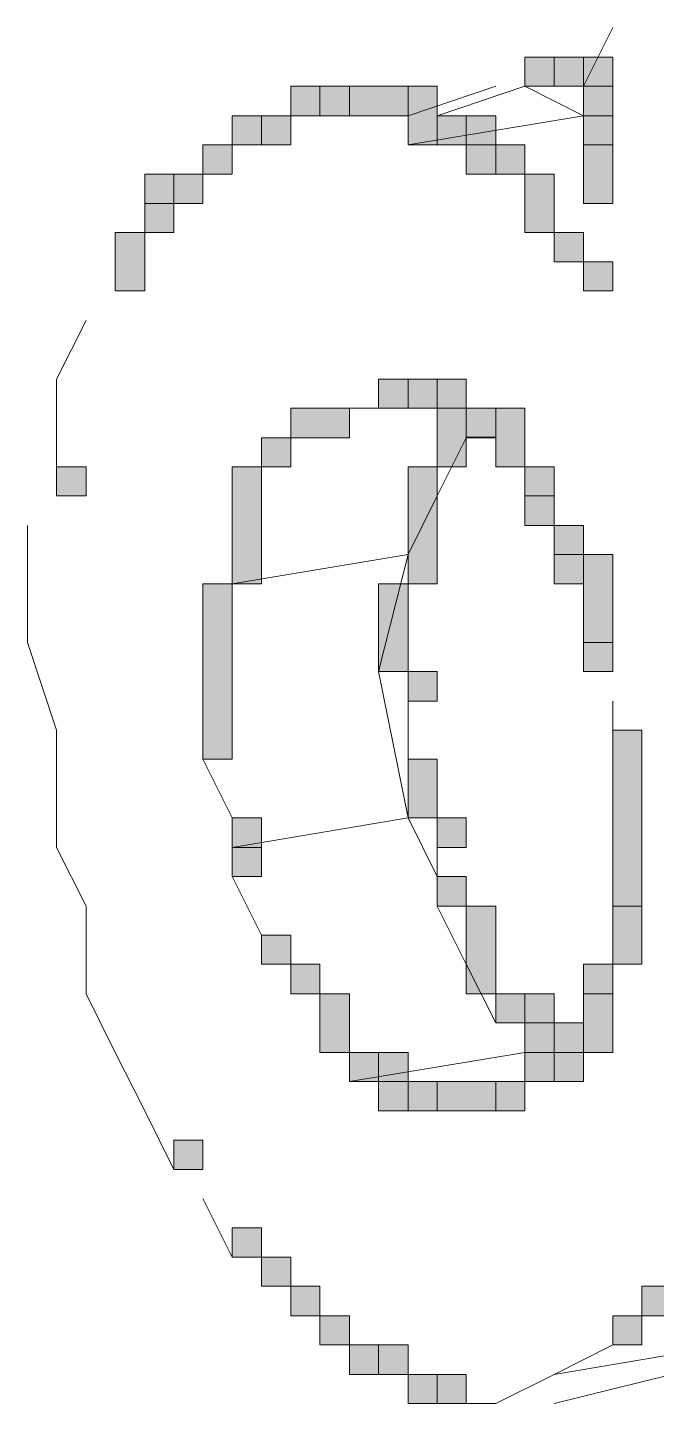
# Model space of a CAD drawing. Header units: inches. Extents: x 11 to 682, y 148 to 1119.
# Drawn here: x 604.2 to 605.49, y 368.58 to 371.4 of the extents above; entities that cross this region are included whole.
import ezdxf

# ---------------------------------------------------------------- set-up
doc = ezdxf.new("R2010")
doc.units = ezdxf.units.IN
doc.header["$MEASUREMENT"] = 0
doc.layers.add('图层 1', color=7, linetype='Continuous')

msp = doc.modelspace()

# ---------------------------------------------------------------- hatches: boundary and pattern name
at = {"layer": '图层 1', "true_color": 0xffffff}
h = msp.add_hatch(color=7, dxfattribs=at)
h.dxf.hatch_style = 2
h.paths.add_polyline_path([(605.2197, 371.2803), (605.3398, 371.2803), (605.3398, 371.3398), (605.2197, 371.3398)])
h = msp.add_hatch(color=7, dxfattribs=at)
h.dxf.hatch_style = 2
h.paths.add_polyline_path([(605.2197, 371.2803), (605.2803, 371.2803), (605.2803, 371.3398), (605.2197, 371.3398)])
h = msp.add_hatch(color=7, dxfattribs=at)
h.dxf.hatch_style = 2
h.paths.add_polyline_path([(605.2197, 371.2803), (605.2803, 371.2803), (605.2803, 371.3398), (605.2197, 371.3398)])
h = msp.add_hatch(color=7, dxfattribs=at)
h.dxf.hatch_style = 2
h.paths.add_polyline_path([(605.3398, 371.1602), (605.4004, 371.1602), (605.4004, 371.3398), (605.3398, 371.3398)])
h = msp.add_hatch(color=7, dxfattribs=at)
h.dxf.hatch_style = 2
h.paths.add_polyline_path([(604.7402, 371.2197), (604.8604, 371.2197), (604.8604, 371.2803), (604.7402, 371.2803)])
h = msp.add_hatch(color=7, dxfattribs=at)
h.dxf.hatch_style = 2
h.paths.add_polyline_path([(604.7998, 371.2197), (604.8604, 371.2197), (604.8604, 371.2803), (604.7998, 371.2803)])
h = msp.add_hatch(color=7, dxfattribs=at)
h.dxf.hatch_style = 2
h.paths.add_polyline_path([(604.7998, 371.2197), (604.9805, 371.2197), (604.9805, 371.2803), (604.7998, 371.2803)])
h = msp.add_hatch(color=7, dxfattribs=at)
h.dxf.hatch_style = 2
h.paths.add_polyline_path([(604.7998, 371.2197), (604.8604, 371.2197), (604.8604, 371.2803), (604.7998, 371.2803)])
h = msp.add_hatch(color=7, dxfattribs=at)
h.dxf.hatch_style = 2
h.paths.add_polyline_path([(604.9805, 371.1602), (605.04, 371.1602), (605.04, 371.2803), (604.9805, 371.2803)])
h = msp.add_hatch(color=7, dxfattribs=at)
h.dxf.hatch_style = 2
h.paths.add_polyline_path([(605.3398, 371.2197), (605.4004, 371.2197), (605.4004, 371.2803), (605.3398, 371.2803)])
h = msp.add_hatch(color=7, dxfattribs=at)
h.dxf.hatch_style = 2
h.paths.add_polyline_path([(605.3398, 371.2197), (605.4004, 371.2197), (605.4004, 371.2803), (605.3398, 371.2803)])
h = msp.add_hatch(color=7, dxfattribs=at)
h.dxf.hatch_style = 2
h.paths.add_polyline_path([(604.6201, 371.1602), (604.6797, 371.1602), (604.6797, 371.2197), (604.6201, 371.2197)])
h = msp.add_hatch(color=7, dxfattribs=at)
h.dxf.hatch_style = 2
h.paths.add_polyline_path([(604.6797, 371.1602), (604.7402, 371.1602), (604.7402, 371.2197), (604.6797, 371.2197)])
h = msp.add_hatch(color=7, dxfattribs=at)
h.dxf.hatch_style = 2
h.paths.add_polyline_path([(605.04, 371.1602), (605.1602, 371.1602), (605.1602, 371.2197), (605.04, 371.2197)])
h = msp.add_hatch(color=7, dxfattribs=at)
h.dxf.hatch_style = 2
h.paths.add_polyline_path([(605.0996, 371.0996), (605.1602, 371.0996), (605.1602, 371.2197), (605.0996, 371.2197)])
h = msp.add_hatch(color=7, dxfattribs=at)
h.dxf.hatch_style = 2
h.paths.add_polyline_path([(605.3398, 371.04), (605.4004, 371.04), (605.4004, 371.2197), (605.3398, 371.2197)])
h = msp.add_hatch(color=7, dxfattribs=at)
h.dxf.hatch_style = 2
h.paths.add_polyline_path([(604.5596, 371.0996), (604.6201, 371.0996), (604.6201, 371.1602), (604.5596, 371.1602)])
h = msp.add_hatch(color=7, dxfattribs=at)
h.dxf.hatch_style = 2
h.paths.add_polyline_path([(605.0996, 371.0996), (605.2197, 371.0996), (605.2197, 371.1602), (605.0996, 371.1602)])
h = msp.add_hatch(color=7, dxfattribs=at)
h.dxf.hatch_style = 2
h.paths.add_polyline_path([(604.4404, 371.04), (604.5596, 371.04), (604.5596, 371.0996), (604.4404, 371.0996)])
h = msp.add_hatch(color=7, dxfattribs=at)
h.dxf.hatch_style = 2
h.paths.add_polyline_path([(604.5, 371.04), (604.5596, 371.04), (604.5596, 371.0996), (604.5, 371.0996)])
h = msp.add_hatch(color=7, dxfattribs=at)
h.dxf.hatch_style = 2
h.paths.add_polyline_path([(605.2197, 370.9805), (605.2803, 370.9805), (605.2803, 371.0996), (605.2197, 371.0996)])
h = msp.add_hatch(color=7, dxfattribs=at)
h.dxf.hatch_style = 2
h.paths.add_polyline_path([(604.4404, 370.9805), (604.5, 370.9805), (604.5, 371.04), (604.4404, 371.04)])
h = msp.add_hatch(color=7, dxfattribs=at)
h.dxf.hatch_style = 2
h.paths.add_polyline_path([(604.3799, 370.8604), (604.4404, 370.8604), (604.4404, 370.9805), (604.3799, 370.9805)])
h = msp.add_hatch(color=7, dxfattribs=at)
h.dxf.hatch_style = 2
h.paths.add_polyline_path([(605.2803, 370.9199), (605.3398, 370.9199), (605.3398, 370.9805), (605.2803, 370.9805)])
h = msp.add_hatch(color=7, dxfattribs=at)
h.dxf.hatch_style = 2
h.paths.add_polyline_path([(605.3398, 370.8604), (605.4004, 370.8604), (605.4004, 370.9199), (605.3398, 370.9199)])
h = msp.add_hatch(color=7, dxfattribs=at)
h.dxf.hatch_style = 2
h.paths.add_polyline_path([(604.9199, 370.6201), (604.9805, 370.6201), (604.9805, 370.6797), (604.9199, 370.6797)])
h = msp.add_hatch(color=7, dxfattribs=at)
h.dxf.hatch_style = 2
h.paths.add_polyline_path([(604.9199, 370.6201), (605.0996, 370.6201), (605.0996, 370.6797), (604.9199, 370.6797)])
h = msp.add_hatch(color=7, dxfattribs=at)
h.dxf.hatch_style = 2
h.paths.add_polyline_path([(605.04, 370.6201), (605.0996, 370.6201), (605.0996, 370.6797), (605.04, 370.6797)])
h = msp.add_hatch(color=7, dxfattribs=at)
h.dxf.hatch_style = 2
h.paths.add_polyline_path([(605.04, 370.6201), (605.0996, 370.6201), (605.0996, 370.6797), (605.04, 370.6797)])
h = msp.add_hatch(color=7, dxfattribs=at)
h.dxf.hatch_style = 2
h.paths.add_polyline_path([(605.04, 370.6201), (605.0996, 370.6201), (605.0996, 370.6797), (605.04, 370.6797)])
h = msp.add_hatch(color=7, dxfattribs=at)
h.dxf.hatch_style = 2
h.paths.add_polyline_path([(604.7402, 370.5596), (604.8604, 370.5596), (604.8604, 370.6201), (604.7402, 370.6201)])
h = msp.add_hatch(color=7, dxfattribs=at)
h.dxf.hatch_style = 2
h.paths.add_polyline_path([(605.04, 370.5), (605.0996, 370.5), (605.0996, 370.6201), (605.04, 370.6201)])
h = msp.add_hatch(color=7, dxfattribs=at)
h.dxf.hatch_style = 2
h.paths.add_polyline_path([(605.0996, 370.5596), (605.1602, 370.5596), (605.1602, 370.6201), (605.0996, 370.6201)])
h = msp.add_hatch(color=7, dxfattribs=at)
h.dxf.hatch_style = 2
h.paths.add_polyline_path([(605.0996, 370.5596), (605.1602, 370.5596), (605.1602, 370.6201), (605.0996, 370.6201)])
h = msp.add_hatch(color=7, dxfattribs=at)
h.dxf.hatch_style = 2
h.paths.add_polyline_path([(605.1602, 370.5), (605.2197, 370.5), (605.2197, 370.6201), (605.1602, 370.6201)])
h = msp.add_hatch(color=7, dxfattribs=at)
h.dxf.hatch_style = 2
h.paths.add_polyline_path([(604.6797, 370.5), (604.7402, 370.5), (604.7402, 370.5596), (604.6797, 370.5596)])
h = msp.add_hatch(color=7, dxfattribs=at)
h.dxf.hatch_style = 2
h.paths.add_polyline_path([(604.6797, 370.5), (604.7402, 370.5), (604.7402, 370.5596), (604.6797, 370.5596)])
h = msp.add_hatch(color=7, dxfattribs=at)
h.dxf.hatch_style = 2
h.paths.add_polyline_path([(604.2598, 370.4404), (604.3203, 370.4404), (604.3203, 370.5), (604.2598, 370.5)])
h = msp.add_hatch(color=7, dxfattribs=at)
h.dxf.hatch_style = 2
h.paths.add_polyline_path([(604.6201, 370.2598), (604.6797, 370.2598), (604.6797, 370.5), (604.6201, 370.5)])
h = msp.add_hatch(color=7, dxfattribs=at)
h.dxf.hatch_style = 2
h.paths.add_polyline_path([(604.9805, 370.2598), (605.04, 370.2598), (605.04, 370.5), (604.9805, 370.5)])
h = msp.add_hatch(color=7, dxfattribs=at)
h.dxf.hatch_style = 2
h.paths.add_polyline_path([(605.2197, 370.4404), (605.2803, 370.4404), (605.2803, 370.5), (605.2197, 370.5)])
h = msp.add_hatch(color=7, dxfattribs=at)
h.dxf.hatch_style = 2
h.paths.add_polyline_path([(605.2197, 370.4404), (605.2803, 370.4404), (605.2803, 370.5), (605.2197, 370.5)])
h = msp.add_hatch(color=7, dxfattribs=at)
h.dxf.hatch_style = 2
h.paths.add_polyline_path([(605.2197, 370.3799), (605.2803, 370.3799), (605.2803, 370.5), (605.2197, 370.5)])
h = msp.add_hatch(color=7, dxfattribs=at)
h.dxf.hatch_style = 2
h.paths.add_polyline_path([(605.2803, 370.3203), (605.3398, 370.3203), (605.3398, 370.3799), (605.2803, 370.3799)])
h = msp.add_hatch(color=7, dxfattribs=at)
h.dxf.hatch_style = 2
h.paths.add_polyline_path([(605.2803, 370.2598), (605.3398, 370.2598), (605.3398, 370.3799), (605.2803, 370.3799)])
h = msp.add_hatch(color=7, dxfattribs=at)
h.dxf.hatch_style = 2
h.paths.add_polyline_path([(605.3398, 370.1396), (605.4004, 370.1396), (605.4004, 370.3203), (605.3398, 370.3203)])
h = msp.add_hatch(color=7, dxfattribs=at)
h.dxf.hatch_style = 2
h.paths.add_polyline_path([(604.5596, 369.9004), (604.6201, 369.9004), (604.6201, 370.2598), (604.5596, 370.2598)])
h = msp.add_hatch(color=7, dxfattribs=at)
h.dxf.hatch_style = 2
h.paths.add_polyline_path([(604.9199, 370.0801), (604.9805, 370.0801), (604.9805, 370.2598), (604.9199, 370.2598)])
h = msp.add_hatch(color=7, dxfattribs=at)
h.dxf.hatch_style = 2
h.paths.add_polyline_path([(605.3398, 370.0801), (605.4004, 370.0801), (605.4004, 370.1396), (605.3398, 370.1396)])
h = msp.add_hatch(color=7, dxfattribs=at)
h.dxf.hatch_style = 2
h.paths.add_polyline_path([(604.9805, 370.0195), (605.04, 370.0195), (605.04, 370.0801), (604.9805, 370.0801)])
h = msp.add_hatch(color=7, dxfattribs=at)
h.dxf.hatch_style = 2
h.paths.add_polyline_path([(605.4004, 369.5996), (605.46, 369.5996), (605.46, 369.96), (605.4004, 369.96)])
h = msp.add_hatch(color=7, dxfattribs=at)
h.dxf.hatch_style = 2
h.paths.add_polyline_path([(604.9805, 369.7803), (605.04, 369.7803), (605.04, 369.9004), (604.9805, 369.9004)])
h = msp.add_hatch(color=7, dxfattribs=at)
h.dxf.hatch_style = 2
h.paths.add_polyline_path([(604.6201, 369.7197), (604.6797, 369.7197), (604.6797, 369.7803), (604.6201, 369.7803)])
h = msp.add_hatch(color=7, dxfattribs=at)
h.dxf.hatch_style = 2
h.paths.add_polyline_path([(605.04, 369.7197), (605.0996, 369.7197), (605.0996, 369.7803), (605.04, 369.7803)])
h = msp.add_hatch(color=7, dxfattribs=at)
h.dxf.hatch_style = 2
h.paths.add_polyline_path([(604.6201, 369.6602), (604.6797, 369.6602), (604.6797, 369.7197), (604.6201, 369.7197)])
h = msp.add_hatch(color=7, dxfattribs=at)
h.dxf.hatch_style = 2
h.paths.add_polyline_path([(605.04, 369.5996), (605.0996, 369.5996), (605.0996, 369.6602), (605.04, 369.6602)])
h = msp.add_hatch(color=7, dxfattribs=at)
h.dxf.hatch_style = 2
h.paths.add_polyline_path([(605.04, 369.5996), (605.0996, 369.5996), (605.0996, 369.6602), (605.04, 369.6602)])
h = msp.add_hatch(color=7, dxfattribs=at)
h.dxf.hatch_style = 2
h.paths.add_polyline_path([(605.04, 369.5996), (605.0996, 369.5996), (605.0996, 369.6602), (605.04, 369.6602)])
h = msp.add_hatch(color=7, dxfattribs=at)
h.dxf.hatch_style = 2
h.paths.add_polyline_path([(605.0996, 369.4199), (605.1602, 369.4199), (605.1602, 369.5996), (605.0996, 369.5996)])
h = msp.add_hatch(color=7, dxfattribs=at)
h.dxf.hatch_style = 2
h.paths.add_polyline_path([(605.4004, 369.4805), (605.46, 369.4805), (605.46, 369.5996), (605.4004, 369.5996)])
h = msp.add_hatch(color=7, dxfattribs=at)
h.dxf.hatch_style = 2
h.paths.add_polyline_path([(604.6797, 369.4805), (604.7402, 369.4805), (604.7402, 369.54), (604.6797, 369.54)])
h = msp.add_hatch(color=7, dxfattribs=at)
h.dxf.hatch_style = 2
h.paths.add_polyline_path([(604.7402, 369.4199), (604.7998, 369.4199), (604.7998, 369.4805), (604.7402, 369.4805)])
h = msp.add_hatch(color=7, dxfattribs=at)
h.dxf.hatch_style = 2
h.paths.add_polyline_path([(604.7402, 369.4199), (604.7998, 369.4199), (604.7998, 369.4805), (604.7402, 369.4805)])
h = msp.add_hatch(color=7, dxfattribs=at)
h.dxf.hatch_style = 2
h.paths.add_polyline_path([(605.3398, 369.4199), (605.4004, 369.4199), (605.4004, 369.4805), (605.3398, 369.4805)])
h = msp.add_hatch(color=7, dxfattribs=at)
h.dxf.hatch_style = 2
h.paths.add_polyline_path([(605.3398, 369.4199), (605.4004, 369.4199), (605.4004, 369.4805), (605.3398, 369.4805)])
h = msp.add_hatch(color=7, dxfattribs=at)
h.dxf.hatch_style = 2
h.paths.add_polyline_path([(605.3398, 369.2998), (605.4004, 369.2998), (605.4004, 369.4805), (605.3398, 369.4805)])
h = msp.add_hatch(color=7, dxfattribs=at)
h.dxf.hatch_style = 2
h.paths.add_polyline_path([(604.7998, 369.2998), (604.8604, 369.2998), (604.8604, 369.4199), (604.7998, 369.4199)])
h = msp.add_hatch(color=7, dxfattribs=at)
h.dxf.hatch_style = 2
h.paths.add_polyline_path([(605.1602, 369.3604), (605.2197, 369.3604), (605.2197, 369.4199), (605.1602, 369.4199)])
h = msp.add_hatch(color=7, dxfattribs=at)
h.dxf.hatch_style = 2
h.paths.add_polyline_path([(605.1602, 369.3604), (605.2197, 369.3604), (605.2197, 369.4199), (605.1602, 369.4199)])
h = msp.add_hatch(color=7, dxfattribs=at)
h.dxf.hatch_style = 2
h.paths.add_polyline_path([(605.2197, 369.2998), (605.2803, 369.2998), (605.2803, 369.4199), (605.2197, 369.4199)])
h = msp.add_hatch(color=7, dxfattribs=at)
h.dxf.hatch_style = 2
h.paths.add_polyline_path([(605.2197, 369.2998), (605.3398, 369.2998), (605.3398, 369.3604), (605.2197, 369.3604)])
h = msp.add_hatch(color=7, dxfattribs=at)
h.dxf.hatch_style = 2
h.paths.add_polyline_path([(605.2197, 369.2998), (605.2803, 369.2998), (605.2803, 369.3604), (605.2197, 369.3604)])
h = msp.add_hatch(color=7, dxfattribs=at)
h.dxf.hatch_style = 2
h.paths.add_polyline_path([(605.2803, 369.2402), (605.3398, 369.2402), (605.3398, 369.3604), (605.2803, 369.3604)])
h = msp.add_hatch(color=7, dxfattribs=at)
h.dxf.hatch_style = 2
h.paths.add_polyline_path([(605.2803, 369.2402), (605.3398, 369.2402), (605.3398, 369.3604), (605.2803, 369.3604)])
h = msp.add_hatch(color=7, dxfattribs=at)
h.dxf.hatch_style = 2
h.paths.add_polyline_path([(605.2803, 369.2998), (605.3398, 369.2998), (605.3398, 369.3604), (605.2803, 369.3604)])
h = msp.add_hatch(color=7, dxfattribs=at)
h.dxf.hatch_style = 2
h.paths.add_polyline_path([(605.2803, 369.2998), (605.3398, 369.2998), (605.3398, 369.3604), (605.2803, 369.3604)])
h = msp.add_hatch(color=7, dxfattribs=at)
h.dxf.hatch_style = 2
h.paths.add_polyline_path([(604.8604, 369.2402), (604.9199, 369.2402), (604.9199, 369.2998), (604.8604, 369.2998)])
h = msp.add_hatch(color=7, dxfattribs=at)
h.dxf.hatch_style = 2
h.paths.add_polyline_path([(604.8604, 369.2402), (604.9199, 369.2402), (604.9199, 369.2998), (604.8604, 369.2998)])
h = msp.add_hatch(color=7, dxfattribs=at)
h.dxf.hatch_style = 2
h.paths.add_polyline_path([(604.8604, 369.2402), (604.9199, 369.2402), (604.9199, 369.2998), (604.8604, 369.2998)])
h = msp.add_hatch(color=7, dxfattribs=at)
h.dxf.hatch_style = 2
h.paths.add_polyline_path([(604.9199, 369.1797), (604.9805, 369.1797), (604.9805, 369.2998), (604.9199, 369.2998)])
h = msp.add_hatch(color=7, dxfattribs=at)
h.dxf.hatch_style = 2
h.paths.add_polyline_path([(605.2197, 369.2402), (605.3398, 369.2402), (605.3398, 369.2998), (605.2197, 369.2998)])
h = msp.add_hatch(color=7, dxfattribs=at)
h.dxf.hatch_style = 2
h.paths.add_polyline_path([(605.2803, 369.2402), (605.3398, 369.2402), (605.3398, 369.2998), (605.2803, 369.2998)])
h = msp.add_hatch(color=7, dxfattribs=at)
h.dxf.hatch_style = 2
h.paths.add_polyline_path([(604.9199, 369.1797), (605.04, 369.1797), (605.04, 369.2402), (604.9199, 369.2402)])
h = msp.add_hatch(color=7, dxfattribs=at)
h.dxf.hatch_style = 2
h.paths.add_polyline_path([(604.9805, 369.1797), (605.1602, 369.1797), (605.1602, 369.2402), (604.9805, 369.2402)])
h = msp.add_hatch(color=7, dxfattribs=at)
h.dxf.hatch_style = 2
h.paths.add_polyline_path([(604.9805, 369.1797), (605.04, 369.1797), (605.04, 369.2402), (604.9805, 369.2402)])
h = msp.add_hatch(color=7, dxfattribs=at)
h.dxf.hatch_style = 2
h.paths.add_polyline_path([(605.1602, 369.1797), (605.2197, 369.1797), (605.2197, 369.2402), (605.1602, 369.2402)])
h = msp.add_hatch(color=7, dxfattribs=at)
h.dxf.hatch_style = 2
h.paths.add_polyline_path([(604.5, 369.0596), (604.5596, 369.0596), (604.5596, 369.1201), (604.5, 369.1201)])
h = msp.add_hatch(color=7, dxfattribs=at)
h.dxf.hatch_style = 2
h.paths.add_polyline_path([(604.6201, 368.8799), (604.6797, 368.8799), (604.6797, 368.9404), (604.6201, 368.9404)])
h = msp.add_hatch(color=7, dxfattribs=at)
h.dxf.hatch_style = 2
h.paths.add_polyline_path([(604.6797, 368.8203), (604.7402, 368.8203), (604.7402, 368.8799), (604.6797, 368.8799)])
h = msp.add_hatch(color=7, dxfattribs=at)
h.dxf.hatch_style = 2
h.paths.add_polyline_path([(604.7402, 368.7598), (604.7998, 368.7598), (604.7998, 368.8203), (604.7402, 368.8203)])
h = msp.add_hatch(color=7, dxfattribs=at)
h.dxf.hatch_style = 2
h.paths.add_polyline_path([(605.46, 368.7598), (605.5195, 368.7598), (605.5195, 368.8203), (605.46, 368.8203)])
h = msp.add_hatch(color=7, dxfattribs=at)
h.dxf.hatch_style = 2
h.paths.add_polyline_path([(605.46, 368.7598), (605.5801, 368.7598), (605.5801, 368.8203), (605.46, 368.8203)])
h = msp.add_hatch(color=7, dxfattribs=at)
h.dxf.hatch_style = 2
h.paths.add_polyline_path([(604.7998, 368.7002), (604.8604, 368.7002), (604.8604, 368.7598), (604.7998, 368.7598)])
h = msp.add_hatch(color=7, dxfattribs=at)
h.dxf.hatch_style = 2
h.paths.add_polyline_path([(605.4004, 368.7002), (605.46, 368.7002), (605.46, 368.7598), (605.4004, 368.7598)])
h = msp.add_hatch(color=7, dxfattribs=at)
h.dxf.hatch_style = 2
h.paths.add_polyline_path([(604.8604, 368.6396), (604.9199, 368.6396), (604.9199, 368.7002), (604.8604, 368.7002)])
h = msp.add_hatch(color=7, dxfattribs=at)
h.dxf.hatch_style = 2
h.paths.add_polyline_path([(604.8604, 368.6396), (604.9805, 368.6396), (604.9805, 368.7002), (604.8604, 368.7002)])
h = msp.add_hatch(color=7, dxfattribs=at)
h.dxf.hatch_style = 2
h.paths.add_polyline_path([(604.9805, 368.5801), (605.04, 368.5801), (605.04, 368.6396), (604.9805, 368.6396)])
h = msp.add_hatch(color=7, dxfattribs=at)
h.dxf.hatch_style = 2
h.paths.add_polyline_path([(604.9805, 368.5801), (605.0996, 368.5801), (605.0996, 368.6396), (604.9805, 368.6396)])

# ---------------------------------------------------------------- linework, layer by layer
at = {"layer": '图层 1', "color": 7, "lineweight": 18, "true_color": 0xffffff}
for points in [[(605.3398, 371.2803), (605.4004, 371.4004)], [(604.9805, 371.2197), (605.1602, 371.2803)], [(605.04, 371.2197), (605.2197, 371.2803)], [(605.2197, 371.2803), (605.3398, 371.2197)], [(604.9805, 371.1602), (605.3398, 371.2197)], [(605.3398, 370.9805), (605.3398, 370.8604)], [(604.2598, 370.6797), (604.3203, 370.7998)], [(604.2598, 370.6797), (604.2598, 370.5596)], [(604.7998, 370.6201), (604.9199, 370.6201)], [(604.2598, 370.5596), (604.2598, 370.4404)], [(604.9805, 370.3203), (605.04, 370.4404), (605.0996, 370.5596)], [(605.1602, 370.5605), (605.0996, 370.5605)], [(604.2002, 370.3799), (604.2002, 370.2598), (604.2002, 370.1396), (604.2598, 369.96), (604.2598, 369.8398), (604.2598, 369.7197), (604.3203, 369.5996)], [(604.6201, 370.2598), (604.9805, 370.3203)], [(604.9199, 370.0801), (604.9805, 370.3203)], [(604.9199, 370.0801), (604.9805, 369.7803)], [(604.9805, 369.9004), (604.9805, 370.0195)], [(605.4004, 370.0195), (605.4004, 369.9004)], [(604.5596, 369.9004), (604.6201, 369.7803)], [(604.6201, 369.7197), (604.9805, 369.7803)], [(604.9805, 369.7803), (605.04, 369.6602)], [(605.04, 369.5996), (605.04, 369.7197)], [(604.6201, 369.6602), (604.6797, 369.54)], [(604.3203, 369.5996), (604.3203, 369.4199), (604.3799, 369.2998), (604.4404, 369.1797), (604.5, 369.0596)], [(605.04, 369.5996), (605.0996, 369.4805)], [(605.0996, 369.4805), (605.1602, 369.3604)], [(604.8604, 369.2402), (605.2197, 369.2998)], [(605.2197, 369.2998), (605.2197, 369.2998)], [(605.2803, 369.2402), (605.2803, 369.2998)], [(604.5596, 369), (604.6201, 368.8799)], [(605.2803, 368.6396), (605.6396, 368.7002)], [(605.2803, 368.6396), (605.4004, 368.7002)], [(605.1602, 368.5801), (605.2803, 368.6396)], [(605.2803, 368.5801), (605.5205, 368.6396)], [(605.0996, 368.5801), (605.1602, 368.5801)]]:
    msp.add_lwpolyline(points, dxfattribs=at)
at = {"layer": '图层 1', "lineweight": 0}
for points in [[(605.2197, 371.2803), (605.3398, 371.2803), (605.3398, 371.3398), (605.2197, 371.3398), (605.2197, 371.2803)], [(605.2197, 371.2803), (605.2803, 371.2803), (605.2803, 371.3398), (605.2197, 371.3398), (605.2197, 371.2803)], [(605.2197, 371.2803), (605.2803, 371.2803), (605.2803, 371.3398), (605.2197, 371.3398), (605.2197, 371.2803)], [(605.3398, 371.1602), (605.4004, 371.1602), (605.4004, 371.3398), (605.3398, 371.3398), (605.3398, 371.1602)], [(604.7402, 371.2197), (604.8604, 371.2197), (604.8604, 371.2803), (604.7402, 371.2803), (604.7402, 371.2197)], [(604.7998, 371.2197), (604.8604, 371.2197), (604.8604, 371.2803), (604.7998, 371.2803), (604.7998, 371.2197)], [(604.7998, 371.2197), (604.9805, 371.2197), (604.9805, 371.2803), (604.7998, 371.2803), (604.7998, 371.2197)], [(604.7998, 371.2197), (604.8604, 371.2197), (604.8604, 371.2803), (604.7998, 371.2803), (604.7998, 371.2197)], [(604.9805, 371.1602), (605.04, 371.1602), (605.04, 371.2803), (604.9805, 371.2803), (604.9805, 371.1602)], [(605.3398, 371.2197), (605.4004, 371.2197), (605.4004, 371.2803), (605.3398, 371.2803), (605.3398, 371.2197)], [(605.3398, 371.2197), (605.4004, 371.2197), (605.4004, 371.2803), (605.3398, 371.2803), (605.3398, 371.2197)], [(604.6201, 371.1602), (604.6797, 371.1602), (604.6797, 371.2197), (604.6201, 371.2197), (604.6201, 371.1602)], [(604.6797, 371.1602), (604.7402, 371.1602), (604.7402, 371.2197), (604.6797, 371.2197), (604.6797, 371.1602)], [(605.04, 371.1602), (605.1602, 371.1602), (605.1602, 371.2197), (605.04, 371.2197), (605.04, 371.1602)], [(605.0996, 371.0996), (605.1602, 371.0996), (605.1602, 371.2197), (605.0996, 371.2197), (605.0996, 371.0996)], [(605.3398, 371.04), (605.4004, 371.04), (605.4004, 371.2197), (605.3398, 371.2197), (605.3398, 371.04)], [(604.5596, 371.0996), (604.6201, 371.0996), (604.6201, 371.1602), (604.5596, 371.1602), (604.5596, 371.0996)], [(605.0996, 371.0996), (605.2197, 371.0996), (605.2197, 371.1602), (605.0996, 371.1602), (605.0996, 371.0996)], [(604.4404, 371.04), (604.5596, 371.04), (604.5596, 371.0996), (604.4404, 371.0996), (604.4404, 371.04)], [(604.5, 371.04), (604.5596, 371.04), (604.5596, 371.0996), (604.5, 371.0996), (604.5, 371.04)], [(605.2197, 370.9805), (605.2803, 370.9805), (605.2803, 371.0996), (605.2197, 371.0996), (605.2197, 370.9805)], [(604.4404, 370.9805), (604.5, 370.9805), (604.5, 371.04), (604.4404, 371.04), (604.4404, 370.9805)], [(604.3799, 370.8604), (604.4404, 370.8604), (604.4404, 370.9805), (604.3799, 370.9805), (604.3799, 370.8604)], [(605.2803, 370.9199), (605.3398, 370.9199), (605.3398, 370.9805), (605.2803, 370.9805), (605.2803, 370.9199)], [(605.3398, 370.8604), (605.4004, 370.8604), (605.4004, 370.9199), (605.3398, 370.9199), (605.3398, 370.8604)], [(604.9199, 370.6201), (604.9805, 370.6201), (604.9805, 370.6797), (604.9199, 370.6797), (604.9199, 370.6201)], [(604.9199, 370.6201), (605.0996, 370.6201), (605.0996, 370.6797), (604.9199, 370.6797), (604.9199, 370.6201)], [(605.04, 370.6201), (605.0996, 370.6201), (605.0996, 370.6797), (605.04, 370.6797), (605.04, 370.6201)], [(605.04, 370.6201), (605.0996, 370.6201), (605.0996, 370.6797), (605.04, 370.6797), (605.04, 370.6201)], [(605.04, 370.6201), (605.0996, 370.6201), (605.0996, 370.6797), (605.04, 370.6797), (605.04, 370.6201)], [(604.7402, 370.5596), (604.8604, 370.5596), (604.8604, 370.6201), (604.7402, 370.6201), (604.7402, 370.5596)], [(605.04, 370.5), (605.0996, 370.5), (605.0996, 370.6201), (605.04, 370.6201), (605.04, 370.5)], [(605.0996, 370.5596), (605.1602, 370.5596), (605.1602, 370.6201), (605.0996, 370.6201), (605.0996, 370.5596)], [(605.0996, 370.5596), (605.1602, 370.5596), (605.1602, 370.6201), (605.0996, 370.6201), (605.0996, 370.5596)], [(605.1602, 370.5), (605.2197, 370.5), (605.2197, 370.6201), (605.1602, 370.6201), (605.1602, 370.5)], [(604.6797, 370.5), (604.7402, 370.5), (604.7402, 370.5596), (604.6797, 370.5596), (604.6797, 370.5)], [(604.6797, 370.5), (604.7402, 370.5), (604.7402, 370.5596), (604.6797, 370.5596), (604.6797, 370.5)], [(604.2598, 370.4404), (604.3203, 370.4404), (604.3203, 370.5), (604.2598, 370.5), (604.2598, 370.4404)], [(604.6201, 370.2598), (604.6797, 370.2598), (604.6797, 370.5), (604.6201, 370.5), (604.6201, 370.2598)], [(604.9805, 370.2598), (605.04, 370.2598), (605.04, 370.5), (604.9805, 370.5), (604.9805, 370.2598)], [(605.2197, 370.4404), (605.2803, 370.4404), (605.2803, 370.5), (605.2197, 370.5), (605.2197, 370.4404)], [(605.2197, 370.4404), (605.2803, 370.4404), (605.2803, 370.5), (605.2197, 370.5), (605.2197, 370.4404)], [(605.2197, 370.3799), (605.2803, 370.3799), (605.2803, 370.5), (605.2197, 370.5), (605.2197, 370.3799)], [(605.2803, 370.3203), (605.3398, 370.3203), (605.3398, 370.3799), (605.2803, 370.3799), (605.2803, 370.3203)], [(605.2803, 370.2598), (605.3398, 370.2598), (605.3398, 370.3799), (605.2803, 370.3799), (605.2803, 370.2598)], [(605.3398, 370.1396), (605.4004, 370.1396), (605.4004, 370.3203), (605.3398, 370.3203), (605.3398, 370.1396)], [(604.5596, 369.9004), (604.6201, 369.9004), (604.6201, 370.2598), (604.5596, 370.2598), (604.5596, 369.9004)], [(604.9199, 370.0801), (604.9805, 370.0801), (604.9805, 370.2598), (604.9199, 370.2598), (604.9199, 370.0801)], [(605.3398, 370.0801), (605.4004, 370.0801), (605.4004, 370.1396), (605.3398, 370.1396), (605.3398, 370.0801)], [(604.9805, 370.0195), (605.04, 370.0195), (605.04, 370.0801), (604.9805, 370.0801), (604.9805, 370.0195)], [(605.4004, 369.5996), (605.46, 369.5996), (605.46, 369.96), (605.4004, 369.96), (605.4004, 369.5996)], [(604.9805, 369.7803), (605.04, 369.7803), (605.04, 369.9004), (604.9805, 369.9004), (604.9805, 369.7803)], [(604.6201, 369.7197), (604.6797, 369.7197), (604.6797, 369.7803), (604.6201, 369.7803), (604.6201, 369.7197)], [(605.04, 369.7197), (605.0996, 369.7197), (605.0996, 369.7803), (605.04, 369.7803), (605.04, 369.7197)], [(604.6201, 369.6602), (604.6797, 369.6602), (604.6797, 369.7197), (604.6201, 369.7197), (604.6201, 369.6602)], [(605.04, 369.5996), (605.0996, 369.5996), (605.0996, 369.6602), (605.04, 369.6602), (605.04, 369.5996)], [(605.04, 369.5996), (605.0996, 369.5996), (605.0996, 369.6602), (605.04, 369.6602), (605.04, 369.5996)], [(605.04, 369.5996), (605.0996, 369.5996), (605.0996, 369.6602), (605.04, 369.6602), (605.04, 369.5996)], [(605.0996, 369.4199), (605.1602, 369.4199), (605.1602, 369.5996), (605.0996, 369.5996), (605.0996, 369.4199)], [(605.4004, 369.4805), (605.46, 369.4805), (605.46, 369.5996), (605.4004, 369.5996), (605.4004, 369.4805)], [(604.6797, 369.4805), (604.7402, 369.4805), (604.7402, 369.54), (604.6797, 369.54), (604.6797, 369.4805)], [(604.7402, 369.4199), (604.7998, 369.4199), (604.7998, 369.4805), (604.7402, 369.4805), (604.7402, 369.4199)], [(604.7402, 369.4199), (604.7998, 369.4199), (604.7998, 369.4805), (604.7402, 369.4805), (604.7402, 369.4199)], [(605.3398, 369.4199), (605.4004, 369.4199), (605.4004, 369.4805), (605.3398, 369.4805), (605.3398, 369.4199)], [(605.3398, 369.4199), (605.4004, 369.4199), (605.4004, 369.4805), (605.3398, 369.4805), (605.3398, 369.4199)], [(605.3398, 369.2998), (605.4004, 369.2998), (605.4004, 369.4805), (605.3398, 369.4805), (605.3398, 369.2998)], [(604.7998, 369.2998), (604.8604, 369.2998), (604.8604, 369.4199), (604.7998, 369.4199), (604.7998, 369.2998)], [(605.1602, 369.3604), (605.2197, 369.3604), (605.2197, 369.4199), (605.1602, 369.4199), (605.1602, 369.3604)], [(605.1602, 369.3604), (605.2197, 369.3604), (605.2197, 369.4199), (605.1602, 369.4199), (605.1602, 369.3604)], [(605.2197, 369.2998), (605.2803, 369.2998), (605.2803, 369.4199), (605.2197, 369.4199), (605.2197, 369.2998)], [(605.2197, 369.2998), (605.3398, 369.2998), (605.3398, 369.3604), (605.2197, 369.3604), (605.2197, 369.2998)], [(605.2197, 369.2998), (605.2803, 369.2998), (605.2803, 369.3604), (605.2197, 369.3604), (605.2197, 369.2998)], [(605.2803, 369.2402), (605.3398, 369.2402), (605.3398, 369.3604), (605.2803, 369.3604), (605.2803, 369.2402)], [(605.2803, 369.2402), (605.3398, 369.2402), (605.3398, 369.3604), (605.2803, 369.3604), (605.2803, 369.2402)], [(605.2803, 369.2998), (605.3398, 369.2998), (605.3398, 369.3604), (605.2803, 369.3604), (605.2803, 369.2998)], [(605.2803, 369.2998), (605.3398, 369.2998), (605.3398, 369.3604), (605.2803, 369.3604), (605.2803, 369.2998)], [(604.8604, 369.2402), (604.9199, 369.2402), (604.9199, 369.2998), (604.8604, 369.2998), (604.8604, 369.2402)], [(604.8604, 369.2402), (604.9199, 369.2402), (604.9199, 369.2998), (604.8604, 369.2998), (604.8604, 369.2402)], [(604.8604, 369.2402), (604.9199, 369.2402), (604.9199, 369.2998), (604.8604, 369.2998), (604.8604, 369.2402)], [(604.9199, 369.1797), (604.9805, 369.1797), (604.9805, 369.2998), (604.9199, 369.2998), (604.9199, 369.1797)], [(605.2197, 369.2402), (605.3398, 369.2402), (605.3398, 369.2998), (605.2197, 369.2998), (605.2197, 369.2402)], [(605.2803, 369.2402), (605.3398, 369.2402), (605.3398, 369.2998), (605.2803, 369.2998), (605.2803, 369.2402)], [(604.9199, 369.1797), (605.04, 369.1797), (605.04, 369.2402), (604.9199, 369.2402), (604.9199, 369.1797)], [(604.9805, 369.1797), (605.1602, 369.1797), (605.1602, 369.2402), (604.9805, 369.2402), (604.9805, 369.1797)], [(604.9805, 369.1797), (605.04, 369.1797), (605.04, 369.2402), (604.9805, 369.2402), (604.9805, 369.1797)], [(605.1602, 369.1797), (605.2197, 369.1797), (605.2197, 369.2402), (605.1602, 369.2402), (605.1602, 369.1797)], [(604.5, 369.0596), (604.5596, 369.0596), (604.5596, 369.1201), (604.5, 369.1201), (604.5, 369.0596)], [(604.6201, 368.8799), (604.6797, 368.8799), (604.6797, 368.9404), (604.6201, 368.9404), (604.6201, 368.8799)], [(604.6797, 368.8203), (604.7402, 368.8203), (604.7402, 368.8799), (604.6797, 368.8799), (604.6797, 368.8203)], [(604.7402, 368.7598), (604.7998, 368.7598), (604.7998, 368.8203), (604.7402, 368.8203), (604.7402, 368.7598)], [(605.46, 368.7598), (605.5195, 368.7598), (605.5195, 368.8203), (605.46, 368.8203), (605.46, 368.7598)], [(605.46, 368.7598), (605.5801, 368.7598), (605.5801, 368.8203), (605.46, 368.8203), (605.46, 368.7598)], [(604.7998, 368.7002), (604.8604, 368.7002), (604.8604, 368.7598), (604.7998, 368.7598), (604.7998, 368.7002)], [(605.4004, 368.7002), (605.46, 368.7002), (605.46, 368.7598), (605.4004, 368.7598), (605.4004, 368.7002)], [(604.8604, 368.6396), (604.9199, 368.6396), (604.9199, 368.7002), (604.8604, 368.7002), (604.8604, 368.6396)], [(604.8604, 368.6396), (604.9805, 368.6396), (604.9805, 368.7002), (604.8604, 368.7002), (604.8604, 368.6396)], [(604.9805, 368.5801), (605.04, 368.5801), (605.04, 368.6396), (604.9805, 368.6396), (604.9805, 368.5801)], [(604.9805, 368.5801), (605.0996, 368.5801), (605.0996, 368.6396), (604.9805, 368.6396), (604.9805, 368.5801)]]:
    msp.add_lwpolyline(points, dxfattribs=at)

doc.saveas('drawing.dxf')
